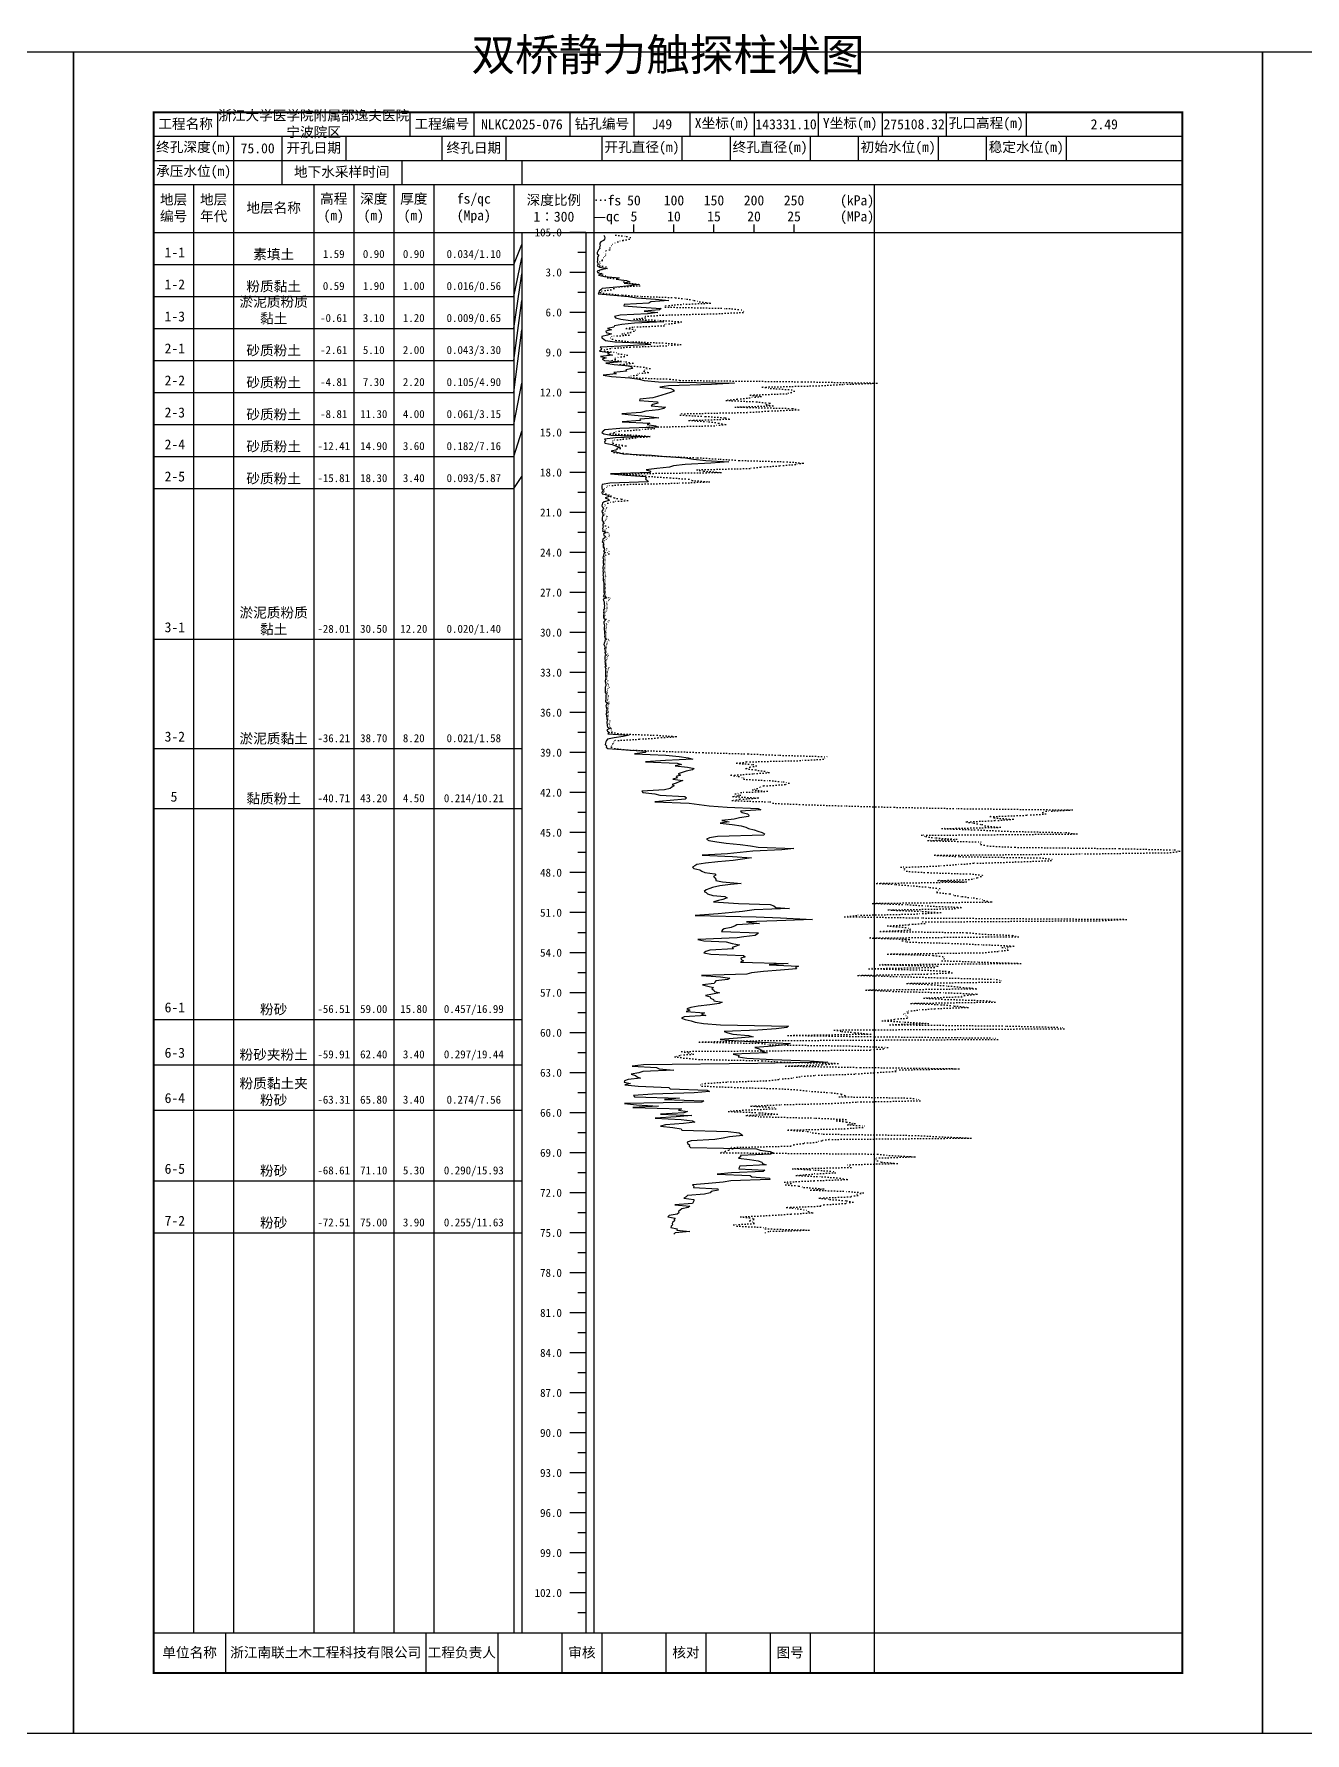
# Model space of a CAD drawing. Extents: x 297 to 65340, y 0 to 425.
# Drawn here: x 14543.1 to 14860.6, y 0 to 424.6 of the extents above; entities that cross this region are included whole.
import ezdxf
from ezdxf.enums import TextEntityAlignment as Align

# ---------------------------------------------------------------- set-up
doc = ezdxf.new("R2010")
doc.units = 0
doc.linetypes.add('DOT', pattern=[6.35, 0, -6.35])
doc.layers.add('FRAME', color=7, linetype='CONTINUOUS')
doc.layers.add('STRATUM', color=7, linetype='CONTINUOUS')
doc.styles.add('ST', font='')
doc.styles.get('ST').set_extended_font_data('SimSun')

msp = doc.modelspace()

# ---------------------------------------------------------------- linework, layer by layer
at = {"layer": 'FRAME', "color": 245, "linetype": 'Continuous'}
for points in [[(14256, 0), (14553, 0), (14553, 420), (14256, 420)], [(14553, 0), (14850, 0), (14850, 420), (14553, 420)], [(14850, 0), (15147, 0), (15147, 420), (14850, 420)]]:
    msp.add_lwpolyline(points, close=True, dxfattribs=at)
at = {"layer": 'FRAME', "linetype": 'Continuous', "const_width": 0.5}
msp.add_lwpolyline([(14573, 15), (14830, 15), (14830, 405), (14573, 405)], close=True, dxfattribs=at)
at = {"layer": 'FRAME', "color": 0, "linetype": 'Continuous'}
for points in [[(14589, 405), (14589, 399)], [(14637, 405), (14637, 399)], [(14653, 405), (14653, 399)], [(14677, 405), (14677, 399)], [(14693, 405), (14693, 399)], [(14707, 405), (14707, 399)], [(14723, 405), (14723, 399)], [(14739, 405), (14739, 399)], [(14755, 405), (14755, 399)], [(14771, 405), (14771, 399)], [(14791, 405), (14791, 399)], [(14830, 405), (14830, 399)], [(14573, 399), (14830, 399)], [(14593, 399), (14593, 393)], [(14605, 399), (14605, 393)], [(14621, 399), (14621, 393)], [(14645, 399), (14645, 393)], [(14661, 399), (14661, 393)], [(14685, 399), (14685, 393)], [(14705, 399), (14705, 393)], [(14717, 399), (14717, 393)], [(14737, 399), (14737, 393)], [(14749, 399), (14749, 393)], [(14769, 399), (14769, 393)], [(14781, 399), (14781, 393)], [(14801, 399), (14801, 393)], [(14830, 399), (14830, 393)], [(14573, 393), (14830, 393)], [(14593, 393), (14593, 387)], [(14605, 393), (14605, 387)], [(14635, 393), (14635, 387)], [(14665, 393), (14665, 387)], [(14573, 387), (14830, 387)], [(14583, 387), (14583, 25)], [(14593, 387), (14593, 25)], [(14613, 387), (14613, 25)], [(14623, 387), (14623, 25)], [(14633, 387), (14633, 25)], [(14643, 387), (14643, 25)], [(14663, 387), (14663, 25)], [(14683, 387), (14683, 25)], [(14753, 387), (14753, 25)], [(14573, 375), (14830, 375)], [(14665, 375), (14665, 25)], [(14681, 375), (14681, 25)], [(14693, 375), (14693, 377)], [(14703, 375), (14703, 377)], [(14713, 375), (14713, 377)], [(14723, 375), (14723, 377)], [(14733, 375), (14733, 377)], [(14573, 25), (14830, 25)], [(14591, 25), (14591, 15)], [(14641, 25), (14641, 15)], [(14659, 25), (14659, 15)], [(14675, 25), (14675, 15)], [(14685, 25), (14685, 15)], [(14701, 25), (14701, 15)], [(14711, 25), (14711, 15)], [(14727, 25), (14727, 15)], [(14737, 25), (14737, 15)], [(14753, 25), (14753, 15)]]:
    msp.add_lwpolyline(points, dxfattribs=at)
at = {"layer": 'STRATUM', "linetype": 'Continuous'}
for points in [[(14681, 375), (14677, 375)], [(14685.5, 374.33), (14685.68, 374), (14685.7, 373.67), (14685.68, 373.33), (14685.42, 373), (14684.72, 372.67), (14684.48, 372.33), (14684.46, 372), (14684.58, 371.67), (14684.38, 371.33), (14684.5, 371), (14684.14, 370.67), (14683.94, 370.33), (14683.78, 370), (14683.84, 369.67), (14684.22, 369.33), (14684, 369), (14683.9, 368.67), (14683.9, 368.33), (14683.9, 368), (14683.78, 367.67), (14684, 367.33), (14683.94, 367), (14683.82, 366.67), (14684.36, 366.33), (14686.4, 366), (14684.76, 365.67), (14683.82, 365.33), (14683.86, 365), (14684.96, 364.67), (14684.16, 364.33), (14685.66, 364), (14689.34, 363.67), (14688.54, 363.33), (14691.14, 363), (14691.98, 362.67), (14690.58, 362.33), (14694.12, 362), (14691.98, 361.67), (14688.76, 361.33), (14685.04, 361), (14684.72, 360.67), (14684.28, 360.33), (14684.24, 360), (14684.1, 359.67), (14687.94, 359.33), (14691.62, 359), (14693.74, 358.67), (14698.42, 358.33), (14701.74, 358), (14697.24, 357.67), (14696.72, 357.33), (14690.56, 357), (14690.46, 356.67), (14694.8, 356.33), (14699.78, 356), (14699.4, 355.67), (14695.54, 355.33), (14699, 355), (14696.4, 354.67), (14689.58, 354.33), (14688.14, 354), (14688.42, 353.67), (14689.7, 353.33), (14692.18, 353), (14700.46, 352.67), (14693.18, 352.33), (14689.96, 352), (14688.16, 351.67), (14688, 351.33), (14686.42, 351), (14687.4, 350.67), (14686, 350.33), (14686.06, 350), (14687.42, 349.67), (14686.38, 349.33), (14684.96, 349), (14684.98, 348.67), (14685.48, 348.33), (14685.88, 348), (14688.2, 347.67), (14695.78, 347.33), (14697.2, 347), (14691.5, 346.67), (14684.54, 346.33), (14684.92, 346), (14684.8, 345.67), (14684.4, 345.33), (14686.96, 345), (14686.36, 344.67), (14687.66, 344.33), (14684.62, 344), (14686.08, 343.67), (14685.1, 343.33), (14685.62, 343), (14689.9, 342.67), (14686, 342.33), (14688.04, 342), (14691.82, 341.67), (14692.44, 341.33), (14692.62, 341), (14690.96, 340.67), (14691.16, 340.33), (14688, 340), (14688.54, 339.67), (14685.34, 339.33), (14687.36, 339), (14691.98, 338.67), (14694.32, 338.33), (14695.58, 338), (14699.16, 337.67), (14718.12, 337.33), (14712.36, 337), (14701.62, 336.67), (14699.44, 336.33), (14702.2, 336), (14702.84, 335.67), (14703.04, 335.33), (14702.12, 335), (14701.08, 334.67), (14699.96, 334.33), (14698.9, 334), (14697.76, 333.67), (14694.48, 333.33), (14694.36, 333), (14698.88, 332.67), (14698.94, 332.33), (14697.74, 332), (14697.34, 331.67), (14700.86, 331.33), (14700.44, 331), (14699.12, 330.67), (14696, 330.33), (14694.7, 330), (14689.96, 329.67), (14693.18, 329.33), (14696.82, 329), (14699.26, 328.67), (14694.44, 328.33), (14694.6, 328), (14690.1, 327.67), (14696.94, 327.33), (14696.3, 327), (14698.42, 326.67), (14699.06, 326.33), (14689.48, 326), (14685.72, 325.67), (14685.34, 325.33), (14684.96, 325), (14685.48, 324.67), (14687.3, 324.33), (14697.02, 324), (14688.38, 323.67), (14685.68, 323.33), (14686, 323), (14685.68, 322.67), (14685.76, 322.33), (14687.56, 322), (14688.36, 321.67), (14689.44, 321.33), (14688.7, 321), (14688.72, 320.67), (14687.34, 320.33), (14689.04, 320), (14690.34, 319.67), (14697.36, 319.33), (14700.98, 319), (14705.92, 318.67), (14707.88, 318.33), (14710.96, 318), (14716.74, 317.67), (14712.18, 317.33), (14705.8, 317), (14702.86, 316.67), (14701.88, 316.33), (14698.76, 316), (14696.04, 315.67), (14697.12, 315.33), (14697.02, 315), (14687.16, 314.67), (14690.94, 314.33), (14695.84, 314), (14696.02, 313.67), (14695.86, 313.33), (14696.4, 313), (14696.56, 312.67), (14686.96, 312.33), (14685.1, 312), (14685.02, 311.67), (14684.96, 311.33), (14685.02, 311), (14685.36, 310.67), (14685.12, 310.33), (14684.94, 310), (14685.1, 309.67), (14686.58, 309.33), (14686.82, 309), (14685.78, 308.67), (14686.54, 308.33), (14686.8, 308), (14685.56, 307.67), (14685.16, 307.33), (14685.1, 307), (14684.94, 306.67), (14685.12, 306.33), (14685.42, 306), (14685.22, 305.67), (14685.02, 305.33), (14685.04, 305), (14685.2, 304.67), (14685.2, 304.33), (14685.16, 304), (14685.1, 303.67), (14685.04, 303.33), (14685.04, 303), (14685.3, 302.67), (14685.3, 302.33), (14685.22, 302), (14685.22, 301.67), (14685.28, 301.33), (14685.12, 301), (14685.24, 300.67), (14685.14, 300.33), (14686.06, 300), (14685.42, 299.67), (14685.5, 299.33), (14685.88, 299), (14685.72, 298.67), (14685.26, 298.33), (14685.22, 298), (14685.1, 297.67), (14685.38, 297.33), (14685.32, 297), (14685.34, 296.67), (14685.3, 296.33), (14685.58, 296), (14685.68, 295.67), (14685.42, 295.33), (14685.86, 295), (14685.44, 294.67), (14685.42, 294.33), (14685.32, 294), (14685.26, 293.67), (14685.4, 293.33), (14685.3, 293), (14685.3, 292.67), (14685.3, 292.33), (14685.4, 292), (14685.3, 291.67), (14685.26, 291.33), (14685.26, 291), (14685.3, 290.67), (14685.26, 290.33), (14685.34, 290), (14685.32, 289.67), (14685.26, 289.33), (14685.4, 289), (14685.32, 288.67), (14685.3, 288.33), (14685.32, 288), (14685.42, 287.67), (14685.44, 287.33), (14685.5, 287), (14685.5, 286.67), (14685.48, 286.33), (14685.5, 286), (14685.5, 285.67), (14685.48, 285.33), (14685.52, 285), (14685.62, 284.67), (14685.52, 284.33), (14685.32, 284), (14686.22, 283.67), (14685.32, 283.33), (14685.38, 283), (14685.6, 282.67), (14685.56, 282.33), (14685.58, 282), (14685.62, 281.67), (14685.58, 281.33), (14685.62, 281), (14685.4, 280.67), (14685.48, 280.33), (14685.36, 280), (14685.44, 279.67), (14685.38, 279.33), (14685.4, 279), (14685.36, 278.67), (14685.62, 278.33), (14685.8, 278), (14685.44, 277.67), (14685.52, 277.33), (14685.56, 277), (14685.66, 276.67), (14685.58, 276.33), (14685.58, 276), (14685.56, 275.67), (14685.64, 275.33), (14685.62, 275), (14685.62, 274.67), (14685.74, 274.33), (14685.68, 274), (14685.74, 273.67), (14686.24, 273.33), (14685.72, 273), (14685.72, 272.67), (14685.6, 272.33), (14685.5, 272), (14685.66, 271.67), (14685.78, 271.33), (14685.68, 271), (14685.76, 270.67), (14685.78, 270.33), (14685.76, 270), (14685.84, 269.67), (14686.18, 269.33), (14685.7, 269), (14685.76, 268.67), (14685.76, 268.33), (14685.78, 268), (14685.72, 267.67), (14685.84, 267.33), (14685.78, 267), (14685.88, 266.67), (14685.76, 266.33), (14686, 266), (14685.88, 265.67), (14685.88, 265.33), (14685.92, 265), (14685.88, 264.67), (14685.86, 264.33), (14685.86, 264), (14686, 263.67), (14685.88, 263.33), (14685.8, 263), (14685.8, 262.67), (14685.9, 262.33), (14686.02, 262), (14685.96, 261.67), (14685.8, 261.33), (14685.78, 261), (14685.78, 260.67), (14685.8, 260.33), (14685.8, 260), (14686.06, 259.67), (14686.02, 259.33), (14685.96, 259), (14686, 258.67), (14685.96, 258.33), (14685.9, 258), (14685.88, 257.67), (14686.54, 257.33), (14686.12, 257), (14685.96, 256.67), (14686.08, 256.33), (14686.12, 256), (14686.3, 255.67), (14686.1, 255.33), (14686.26, 255), (14686.02, 254.67), (14686.14, 254.33), (14686.16, 254), (14686.22, 253.67), (14686.22, 253.33), (14686.4, 253), (14686.22, 252.67), (14686.22, 252.33), (14686.34, 252), (14686.3, 251.67), (14686.36, 251.33), (14687.06, 251), (14686.26, 250.67), (14686.4, 250.33), (14686.88, 250), (14686.52, 249.67), (14691.84, 249.33), (14690.28, 249), (14688.06, 248.67), (14686.4, 248.33), (14686.16, 248), (14686, 247.67), (14685.9, 247.33), (14685.8, 247), (14686.18, 246.67), (14686.06, 246.33), (14686.44, 246), (14690.98, 245.67), (14696.14, 245.33), (14695.84, 245), (14693.14, 244.67), (14700.96, 244.33), (14704.26, 244), (14706.52, 243.67), (14707.74, 243.33), (14700.86, 243), (14695.86, 242.67), (14703.82, 242.33), (14704.84, 242), (14703.28, 241.67), (14706.4, 241.33), (14708.02, 241), (14707.62, 240.67), (14706.08, 240.33), (14705.08, 240), (14704.02, 239.67), (14704.6, 239.33), (14703.58, 239), (14703.8, 238.67), (14702.7, 238.33), (14705.24, 238), (14704.34, 237.67), (14703.56, 237.33), (14702.56, 237), (14703.04, 236.67), (14702.5, 236.33), (14702.08, 236), (14700.62, 235.67), (14695, 235.33), (14695.26, 235), (14698.26, 234.67), (14699.44, 234.33), (14705.68, 234), (14706.1, 233.67), (14705.78, 233.33), (14702.04, 233), (14698.22, 232.67), (14706.76, 232.33), (14709.3, 232), (14711.8, 231.67), (14716.28, 231.33), (14724.06, 231), (14724.68, 230.67), (14719.64, 230.33), (14720.04, 230), (14721.4, 229.67), (14721.68, 229.33), (14721.66, 229), (14719.34, 228.67), (14718.04, 228.33), (14714.92, 228), (14716.76, 227.67), (14714.54, 227.33), (14717.52, 227), (14719.8, 226.67), (14720.94, 226.33), (14721.6, 226), (14723.02, 225.67), (14723.94, 225.33), (14725.06, 225), (14725.64, 224.67), (14725.46, 224.33), (14713.88, 224), (14711.86, 223.67), (14711.1, 223.33), (14711.72, 223), (14713.72, 222.67), (14716, 222.33), (14719.54, 222), (14722.1, 221.67), (14724.04, 221.33), (14732.98, 221), (14729.96, 220.67), (14722.68, 220.33), (14719.54, 220), (14716.34, 219.67), (14710.04, 219.33), (14717.62, 219), (14722.4, 218.67), (14720.16, 218.33), (14717.76, 218), (14713.92, 217.67), (14710.84, 217.33), (14708.68, 217), (14708.18, 216.67), (14707.64, 216.33), (14708, 216), (14709.5, 215.67), (14709.96, 215.33), (14710.7, 215), (14713.18, 214.67), (14713.44, 214.33), (14712.9, 214), (14713.24, 213.67), (14713.42, 213.33), (14713.48, 213), (14715.12, 212.67), (14719.78, 212.33), (14717.1, 212), (14714.48, 211.67), (14712.6, 211.33), (14712, 211), (14711.08, 210.67), (14710.52, 210.33), (14711.04, 210), (14711.34, 209.67), (14712.7, 209.33), (14715.72, 209), (14716.28, 208.67), (14715.2, 208.33), (14714.1, 208), (14712.9, 207.67), (14719.12, 207.33), (14727.04, 207), (14727.96, 206.67), (14728.48, 206.33), (14731.82, 206), (14723.02, 205.67), (14720.1, 205.33), (14717.54, 205), (14714.08, 204.67), (14708.3, 204.33), (14723.52, 204), (14729.58, 203.67), (14737.62, 203.33), (14728.66, 203), (14721.1, 202.67), (14724.34, 202.33), (14718.7, 202), (14718.28, 201.67), (14717.32, 201.33), (14715.56, 201), (14715.14, 200.67), (14714.9, 200.33), (14724.12, 200), (14723.9, 199.67), (14723.26, 199.33), (14720.48, 199), (14718.8, 198.67), (14708.94, 198.33), (14710.48, 198), (14716, 197.67), (14717.52, 197.33), (14719.38, 197), (14718.54, 196.67), (14717.5, 196.33), (14717.9, 196), (14711.94, 195.67), (14710.96, 195.33), (14710.5, 195), (14712.18, 194.67), (14720.36, 194.33), (14720.76, 194), (14719.72, 193.67), (14719.78, 193.33), (14720.36, 193), (14719.62, 192.67), (14731.54, 192.33), (14726.8, 192), (14734.08, 191.67), (14733.34, 191.33), (14733.58, 191), (14729.58, 190.67), (14725.34, 190.33), (14722.4, 190), (14721.22, 189.67), (14709.86, 189.33), (14714.64, 189), (14716.94, 188.67), (14716.48, 188.33), (14713.42, 188), (14713.2, 187.67), (14713.04, 187.33), (14710.14, 187), (14711.5, 186.67), (14712.84, 186.33), (14712.5, 186), (14712.92, 185.67), (14713.14, 185.33), (14714.36, 185), (14712.6, 184.67), (14710.88, 184.33), (14712.08, 184), (14712.16, 183.67), (14712.9, 183.33), (14712.92, 183), (14715.06, 182.67), (14714.28, 182.33), (14712, 182), (14709.02, 181.67), (14707.18, 181.33), (14706.18, 181), (14707, 180.67), (14706.06, 180.33), (14710.6, 180), (14709.84, 179.67), (14710.92, 179.33), (14705.56, 179), (14704.9, 178.67), (14705.76, 178.33), (14707.3, 178), (14708.28, 177.67), (14710.4, 177.33), (14714.64, 177), (14731.64, 176.67), (14731.18, 176.33), (14728.52, 176), (14723.98, 175.67), (14715.54, 175.33), (14716.48, 175), (14717.72, 174.67), (14721.6, 174.33), (14722.8, 174), (14718.88, 173.67), (14714.54, 173.33), (14719, 173), (14724.9, 172.67), (14732, 172.33), (14730.9, 172), (14727.7, 171.67), (14723.16, 171.33), (14724.32, 171), (14724.84, 170.67), (14725.1, 170.33), (14726.3, 170), (14717.8, 169.67), (14719.26, 169.33), (14719.02, 169), (14721.18, 168.67), (14727.58, 168.33), (14736.82, 168), (14741.46, 167.67), (14723.96, 167.33), (14695.4, 167), (14692.58, 166.67), (14698.66, 166.33), (14699.32, 166), (14702.96, 165.67), (14695.22, 165.33), (14694.2, 165), (14692.3, 164.67), (14693.4, 164.33), (14693.78, 164), (14694.68, 163.67), (14691.54, 163.33), (14690.68, 163), (14690.54, 162.67), (14692.14, 162.33), (14690.76, 162), (14694.02, 161.67), (14701.72, 161.33), (14702.04, 161), (14711.32, 160.67), (14711.9, 160.33), (14708.06, 160), (14697.6, 159.67), (14692.86, 159.33), (14693.1, 159), (14704.42, 158.67), (14700.6, 158.33), (14710.44, 158), (14710, 157.67), (14690.64, 157.33), (14693.68, 157), (14699.12, 156.67), (14692.7, 156.33), (14704.84, 156), (14704.14, 155.67), (14706.4, 155.33), (14705.46, 155), (14699.62, 154.67), (14707.44, 154.33), (14703.58, 154), (14698.32, 153.67), (14704.8, 153.33), (14707.64, 153), (14708.2, 152.67), (14705.42, 152.33), (14700.92, 152), (14699.64, 151.67), (14702.74, 151.33), (14704.8, 151), (14704.96, 150.67), (14716.56, 150.33), (14719.32, 150), (14719.82, 149.67), (14720.2, 149.33), (14716.84, 149), (14715.3, 148.67), (14713.18, 148.33), (14707.26, 148), (14706.32, 147.67), (14706.36, 147.33), (14706.88, 147), (14706.78, 146.67), (14707.12, 146.33), (14723.6, 146), (14724.52, 145.67), (14727, 145.33), (14727.78, 145), (14727.1, 144.67), (14719.64, 144.33), (14719.58, 144), (14719.1, 143.67), (14721.88, 143.33), (14724.02, 143), (14724.92, 142.67), (14725.08, 142.33), (14726.06, 142), (14719.44, 141.67), (14719.26, 141.33), (14719.24, 141), (14725.66, 140.67), (14725.26, 140.33), (14717.38, 140), (14713.78, 139.67), (14722.02, 139.33), (14722.42, 139), (14726.86, 138.67), (14726.92, 138.33), (14717.2, 138), (14715.32, 137.67), (14711.66, 137.33), (14707.64, 137), (14707.98, 136.67), (14707.86, 136.33), (14713.98, 136), (14714.04, 135.67), (14712.26, 135.33), (14712.06, 135), (14710.64, 134.67), (14706.36, 134.33), (14706.06, 134), (14705.44, 133.67), (14707.98, 133.33), (14708, 133), (14707.82, 132.67), (14707.66, 132.33), (14703.22, 132), (14706.98, 131.67), (14706.56, 131.33), (14704.94, 131), (14704.54, 130.67), (14704.12, 130.33), (14704.18, 130), (14703.8, 129.67), (14701.82, 129.33), (14701.5, 129), (14703.34, 128.67), (14703.08, 128.33), (14703.16, 128), (14702.74, 127.67), (14702.52, 127.33), (14702.6, 127), (14702.26, 126.67), (14702.18, 126.33), (14703.8, 126), (14703.74, 125.67), (14706.98, 125.33), (14703.3, 125), (14703, 124.67)], [(14663, 367), (14665, 372)], [(14681, 370), (14679, 370)], [(14573, 367), (14583, 367)], [(14583, 367), (14593, 367)], [(14593, 367), (14613, 367)], [(14613, 367), (14623, 367)], [(14623, 367), (14633, 367)], [(14633, 367), (14643, 367)], [(14643, 367), (14663, 367)], [(14663, 359), (14665, 368.67)], [(14663, 351), (14665, 364.67)], [(14681, 365), (14677, 365)], [(14573, 359), (14583, 359)], [(14583, 359), (14593, 359)], [(14593, 359), (14613, 359)], [(14613, 359), (14623, 359)], [(14623, 359), (14633, 359)], [(14633, 359), (14643, 359)], [(14643, 359), (14663, 359)], [(14663, 343), (14665, 358)], [(14681, 360), (14679, 360)], [(14681, 355), (14677, 355)], [(14573, 351), (14583, 351)], [(14583, 351), (14593, 351)], [(14593, 351), (14613, 351)], [(14613, 351), (14623, 351)], [(14623, 351), (14633, 351)], [(14633, 351), (14643, 351)], [(14643, 351), (14663, 351)], [(14663, 335), (14665, 350.67)], [(14681, 350), (14679, 350)], [(14681, 345), (14677, 345)], [(14573, 343), (14583, 343)], [(14583, 343), (14593, 343)], [(14593, 343), (14613, 343)], [(14613, 343), (14623, 343)], [(14623, 343), (14633, 343)], [(14633, 343), (14643, 343)], [(14643, 343), (14663, 343)], [(14681, 340), (14679, 340)], [(14663, 327), (14665, 337.33)], [(14573, 335), (14583, 335)], [(14583, 335), (14593, 335)], [(14593, 335), (14613, 335)], [(14613, 335), (14623, 335)], [(14623, 335), (14633, 335)], [(14633, 335), (14643, 335)], [(14643, 335), (14663, 335)], [(14681, 335), (14677, 335)], [(14573, 327), (14583, 327)], [(14583, 327), (14593, 327)], [(14593, 327), (14613, 327)], [(14613, 327), (14623, 327)], [(14623, 327), (14633, 327)], [(14633, 327), (14643, 327)], [(14643, 327), (14663, 327)], [(14681, 330), (14679, 330)], [(14663, 319), (14665, 325.33)], [(14681, 325), (14677, 325)], [(14573, 319), (14583, 319)], [(14583, 319), (14593, 319)], [(14593, 319), (14613, 319)], [(14613, 319), (14623, 319)], [(14623, 319), (14633, 319)], [(14633, 319), (14643, 319)], [(14643, 319), (14663, 319)], [(14681, 320), (14679, 320)], [(14681, 315), (14677, 315)], [(14573, 311), (14583, 311)], [(14583, 311), (14593, 311)], [(14593, 311), (14613, 311)], [(14613, 311), (14623, 311)], [(14623, 311), (14633, 311)], [(14633, 311), (14643, 311)], [(14643, 311), (14663, 311)], [(14663, 311), (14665, 314)], [(14681, 310), (14679, 310)], [(14681, 305), (14677, 305)], [(14681, 300), (14679, 300)], [(14681, 295), (14677, 295)], [(14681, 290), (14679, 290)], [(14681, 285), (14677, 285)], [(14681, 280), (14679, 280)], [(14573, 273.33), (14583, 273.33)], [(14583, 273.33), (14593, 273.33)], [(14593, 273.33), (14613, 273.33)], [(14613, 273.33), (14623, 273.33)], [(14623, 273.33), (14633, 273.33)], [(14633, 273.33), (14643, 273.33)], [(14643, 273.33), (14663, 273.33)], [(14663, 273.33), (14665, 273.33)], [(14681, 275), (14677, 275)], [(14681, 270), (14679, 270)], [(14681, 265), (14677, 265)], [(14681, 260), (14679, 260)], [(14681, 255), (14677, 255)], [(14681, 250), (14679, 250)], [(14573, 246), (14583, 246)], [(14583, 246), (14593, 246)], [(14593, 246), (14613, 246)], [(14613, 246), (14623, 246)], [(14623, 246), (14633, 246)], [(14633, 246), (14643, 246)], [(14643, 246), (14663, 246)], [(14663, 246), (14665, 246)], [(14681, 245), (14677, 245)], [(14681, 240), (14679, 240)], [(14681, 235), (14677, 235)], [(14573, 231), (14583, 231)], [(14583, 231), (14593, 231)], [(14593, 231), (14613, 231)], [(14613, 231), (14623, 231)], [(14623, 231), (14633, 231)], [(14633, 231), (14643, 231)], [(14643, 231), (14663, 231)], [(14663, 231), (14665, 231)], [(14681, 230), (14679, 230)], [(14681, 225), (14677, 225)], [(14681, 220), (14679, 220)], [(14681, 215), (14677, 215)], [(14681, 210), (14679, 210)], [(14681, 205), (14677, 205)], [(14681, 200), (14679, 200)], [(14681, 195), (14677, 195)], [(14681, 190), (14679, 190)], [(14681, 185), (14677, 185)], [(14573, 178.33), (14583, 178.33)], [(14583, 178.33), (14593, 178.33)], [(14593, 178.33), (14613, 178.33)], [(14613, 178.33), (14623, 178.33)], [(14623, 178.33), (14633, 178.33)], [(14633, 178.33), (14643, 178.33)], [(14643, 178.33), (14663, 178.33)], [(14663, 178.33), (14665, 178.33)], [(14681, 180), (14679, 180)], [(14681, 175), (14677, 175)], [(14681, 170), (14679, 170)], [(14573, 167), (14583, 167)], [(14583, 167), (14593, 167)], [(14593, 167), (14613, 167)], [(14613, 167), (14623, 167)], [(14623, 167), (14633, 167)], [(14633, 167), (14643, 167)], [(14643, 167), (14663, 167)], [(14663, 167), (14665, 167)], [(14681, 165), (14677, 165)], [(14681, 160), (14679, 160)], [(14573, 155.67), (14583, 155.67)], [(14583, 155.67), (14593, 155.67)], [(14593, 155.67), (14613, 155.67)], [(14613, 155.67), (14623, 155.67)], [(14623, 155.67), (14633, 155.67)], [(14633, 155.67), (14643, 155.67)], [(14643, 155.67), (14663, 155.67)], [(14663, 155.67), (14665, 155.67)], [(14681, 155), (14677, 155)], [(14681, 150), (14679, 150)], [(14681, 145), (14677, 145)], [(14573, 138), (14583, 138)], [(14583, 138), (14593, 138)], [(14593, 138), (14613, 138)], [(14613, 138), (14623, 138)], [(14623, 138), (14633, 138)], [(14633, 138), (14643, 138)], [(14643, 138), (14663, 138)], [(14663, 138), (14665, 138)], [(14681, 140), (14679, 140)], [(14681, 135), (14677, 135)], [(14681, 130), (14679, 130)], [(14573, 125), (14583, 125)], [(14583, 125), (14593, 125)], [(14593, 125), (14613, 125)], [(14613, 125), (14623, 125)], [(14623, 125), (14633, 125)], [(14633, 125), (14643, 125)], [(14643, 125), (14663, 125)], [(14663, 125), (14665, 125)], [(14681, 125), (14677, 125)], [(14681, 120), (14679, 120)], [(14681, 115), (14677, 115)], [(14681, 110), (14679, 110)], [(14681, 105), (14677, 105)], [(14681, 100), (14679, 100)], [(14681, 95), (14677, 95)], [(14681, 90), (14679, 90)], [(14681, 85), (14677, 85)], [(14681, 80), (14679, 80)], [(14681, 75), (14677, 75)], [(14681, 70), (14679, 70)], [(14681, 65), (14677, 65)], [(14681, 60), (14679, 60)], [(14681, 55), (14677, 55)], [(14681, 50), (14679, 50)], [(14681, 45), (14677, 45)], [(14681, 40), (14679, 40)], [(14681, 35), (14677, 35)], [(14681, 30), (14679, 30)]]:
    msp.add_lwpolyline(points, dxfattribs=at)
at = {"layer": 'STRATUM', "linetype": 'DOT', "ltscale": 0.1}
msp.add_lwpolyline([(14688.5, 374.33), (14691.26, 374), (14692.2, 373.67), (14691.8, 373.33), (14690.26, 373), (14688.94, 372.67), (14688.28, 372.33), (14687.7, 372), (14687.38, 371.67), (14686.98, 371.33), (14687.04, 371), (14686.9, 370.67), (14686, 370.33), (14685.44, 370), (14685.86, 369.67), (14685.98, 369.33), (14685.66, 369), (14685.46, 368.67), (14685.04, 368.33), (14685.06, 368), (14684.36, 367.67), (14684.56, 367.33), (14684.28, 367), (14684.44, 366.67), (14686.12, 366.33), (14685.66, 366), (14685.04, 365.67), (14684.48, 365.33), (14684.1, 365), (14685.14, 364.67), (14685.14, 364.33), (14686.3, 364), (14686.44, 363.67), (14688.84, 363.33), (14689.98, 363), (14690.5, 362.67), (14691.94, 362.33), (14694.28, 362), (14694.42, 361.67), (14688.1, 361.33), (14687.98, 361), (14687.24, 360.67), (14684.96, 360.33), (14684.64, 360), (14686.16, 359.67), (14690.26, 359.33), (14695.02, 359), (14703.5, 358.67), (14706.28, 358.33), (14708.16, 358), (14709.5, 357.67), (14712.04, 357.33), (14704.72, 357), (14700.82, 356.67), (14700.86, 356.33), (14716.1, 356), (14719.86, 355.67), (14720.44, 355.33), (14720.22, 355), (14713.6, 354.67), (14700.26, 354.33), (14695.84, 354), (14695.82, 353.67), (14693.06, 353.33), (14699.62, 353), (14704.82, 352.67), (14703.22, 352.33), (14700.7, 352), (14700.5, 351.67), (14692.66, 351.33), (14691.16, 351), (14693.38, 350.67), (14693, 350.33), (14692.16, 350), (14690.16, 349.67), (14691.74, 349.33), (14687.42, 349), (14687.18, 348.67), (14687.64, 348.33), (14688.58, 348), (14692.8, 347.67), (14701.02, 347.33), (14704.66, 347), (14701.06, 346.67), (14691.98, 346.33), (14687.04, 346), (14685.54, 345.67), (14685.74, 345.33), (14688.54, 345), (14689.14, 344.67), (14691.3, 344.33), (14690.52, 344), (14688.34, 343.67), (14688.32, 343.33), (14687.56, 343), (14691.1, 342.67), (14692.72, 342.33), (14689.6, 342), (14691.7, 341.67), (14695.46, 341.33), (14697, 341), (14695.68, 340.67), (14695.58, 340.33), (14696.56, 340), (14694.06, 339.67), (14693.74, 339.33), (14691.74, 339), (14692.28, 338.67), (14702.06, 338.33), (14704.56, 338), (14735.06, 337.67), (14753.68, 337.33), (14745.14, 337), (14739.26, 336.67), (14725.1, 336.33), (14727.18, 336), (14732.46, 335.67), (14733.06, 335.33), (14732.28, 335), (14731.1, 334.67), (14722.08, 334.33), (14724.74, 334), (14721.9, 333.67), (14718.7, 333.33), (14716.1, 333), (14723.66, 332.67), (14726.92, 332.33), (14726.08, 332), (14727.7, 331.67), (14718.36, 331.33), (14732.66, 331), (14734.12, 330.67), (14726.52, 330.33), (14721.18, 330), (14704.8, 329.67), (14704.66, 329.33), (14711, 329), (14715.88, 328.67), (14716.78, 328.33), (14706.8, 328), (14711.8, 327.67), (14714.22, 327.33), (14715.84, 327), (14713.02, 326.67), (14696.18, 326.33), (14698.06, 326), (14694.4, 325.67), (14689.3, 325.33), (14688.04, 325), (14687.04, 324.67), (14693.54, 324.33), (14696.92, 324), (14693.36, 323.67), (14690.34, 323.33), (14687.78, 323), (14687.56, 322.67), (14687.82, 322.33), (14688.58, 322), (14690.98, 321.67), (14689.56, 321.33), (14689.6, 321), (14688.6, 320.67), (14688.54, 320.33), (14688.08, 320), (14691.5, 319.67), (14694.66, 319.33), (14701.16, 319), (14708.94, 318.67), (14714.62, 318.33), (14719.36, 318), (14731.28, 317.67), (14735.26, 317.33), (14733.3, 317), (14729.28, 316.67), (14724.5, 316.33), (14721.84, 316), (14708.78, 315.67), (14710.58, 315.33), (14714.72, 315), (14689.14, 314.67), (14694.42, 314.33), (14696.78, 314), (14702.14, 313.67), (14706.68, 313.33), (14707.6, 313), (14711.82, 312.67), (14703.88, 312.33), (14690.54, 312), (14686.38, 311.67), (14686.26, 311.33), (14685.64, 311), (14685.44, 310.67), (14685.52, 310.33), (14685.42, 310), (14685.98, 309.67), (14687.24, 309.33), (14687.2, 309), (14688.12, 308.67), (14689.98, 308.33), (14691.36, 308), (14687.86, 307.67), (14686.48, 307.33), (14685.78, 307), (14685.72, 306.67), (14686.16, 306.33), (14686.14, 306), (14685.86, 305.67), (14685.78, 305.33), (14685.28, 305), (14685.68, 304.67), (14685.42, 304.33), (14686.34, 304), (14686.14, 303.67), (14686.06, 303.33), (14685.86, 303), (14685.58, 302.67), (14685.58, 302.33), (14685.34, 302), (14685.86, 301.67), (14686.72, 301.33), (14686.14, 301), (14685.72, 300.67), (14685.7, 300.33), (14686.52, 300), (14686.72, 299.67), (14686.88, 299.33), (14686.78, 299), (14686.32, 298.67), (14686.1, 298.33), (14685.7, 298), (14685.42, 297.67), (14685.4, 297.33), (14685.46, 297), (14685.46, 296.67), (14685.58, 296.33), (14686.14, 296), (14686.16, 295.67), (14686.78, 295.33), (14686.3, 295), (14686.72, 294.67), (14685.9, 294.33), (14685.66, 294), (14685.76, 293.67), (14685.78, 293.33), (14685.72, 293), (14685.7, 292.67), (14685.68, 292.33), (14685.68, 292), (14685.7, 291.67), (14685.66, 291.33), (14685.66, 291), (14685.62, 290.67), (14685.66, 290.33), (14685.7, 290), (14685.82, 289.67), (14685.84, 289.33), (14685.9, 289), (14685.82, 288.67), (14685.64, 288.33), (14685.78, 288), (14685.74, 287.67), (14685.74, 287.33), (14685.78, 287), (14685.76, 286.67), (14685.86, 286.33), (14685.82, 286), (14685.82, 285.67), (14685.78, 285.33), (14685.78, 285), (14685.96, 284.67), (14685.82, 284.33), (14685.9, 284), (14687.06, 283.67), (14686.84, 283.33), (14686.7, 283), (14686.12, 282.67), (14686.16, 282.33), (14686.22, 282), (14686.2, 281.67), (14686.24, 281.33), (14686.22, 281), (14686.14, 280.67), (14686.04, 280.33), (14685.76, 280), (14685.64, 279.67), (14685.76, 279.33), (14685.54, 279), (14685.54, 278.67), (14686.02, 278.33), (14686.78, 278), (14686.58, 277.67), (14686.08, 277.33), (14686.12, 277), (14686.1, 276.67), (14686.12, 276.33), (14686.02, 276), (14685.98, 275.67), (14685.92, 275.33), (14685.98, 275), (14685.96, 274.67), (14685.9, 274.33), (14685.9, 274), (14685.9, 273.67), (14686.6, 273.33), (14686.78, 273), (14686.34, 272.67), (14686.26, 272.33), (14686.16, 272), (14686.12, 271.67), (14686.04, 271.33), (14686.02, 271), (14685.94, 270.67), (14686, 270.33), (14685.98, 270), (14686.38, 269.67), (14686.54, 269.33), (14686.48, 269), (14686.28, 268.67), (14686.18, 268.33), (14685.94, 268), (14685.98, 267.67), (14685.94, 267.33), (14685.94, 267), (14686.06, 266.67), (14686.72, 266.33), (14686.64, 266), (14686.5, 265.67), (14686.3, 265.33), (14686.32, 265), (14686.3, 264.67), (14686.26, 264.33), (14686.26, 264), (14686.18, 263.67), (14686.18, 263.33), (14686.54, 263), (14686.26, 262.67), (14686.36, 262.33), (14686.54, 262), (14686.6, 261.67), (14686.88, 261.33), (14686.52, 261), (14686.38, 260.67), (14686.26, 260.33), (14686.3, 260), (14686.34, 259.67), (14686.6, 259.33), (14686.56, 259), (14686.48, 258.67), (14686.4, 258.33), (14686.32, 258), (14686.7, 257.67), (14686.78, 257.33), (14686.72, 257), (14686.54, 256.67), (14686.36, 256.33), (14686.52, 256), (14686.48, 255.67), (14686.56, 255.33), (14686.6, 255), (14686.54, 254.67), (14686.44, 254.33), (14686.52, 254), (14686.38, 253.67), (14686.46, 253.33), (14687.04, 253), (14686.9, 252.67), (14686.76, 252.33), (14686.78, 252), (14686.88, 251.67), (14687.18, 251.33), (14687.28, 251), (14687.34, 250.67), (14687.46, 250.33), (14687.5, 250), (14689.84, 249.67), (14698.82, 249.33), (14703.56, 249), (14698.94, 248.67), (14694.24, 248.33), (14688.2, 248), (14687.9, 247.67), (14687.76, 247.33), (14687.74, 247), (14687.34, 246.67), (14687.4, 246.33), (14688.22, 246), (14691.4, 245.67), (14700.46, 245.33), (14710.28, 245), (14721.64, 244.67), (14729.56, 244.33), (14741.3, 244), (14740.68, 243.67), (14740.28, 243.33), (14734.52, 243), (14721.02, 242.67), (14718.7, 242.33), (14722.78, 242), (14723.56, 241.67), (14721.98, 241.33), (14721.04, 241), (14723.42, 240.67), (14725.6, 240.33), (14726.74, 240), (14722.6, 239.67), (14717.28, 239.33), (14719.22, 239), (14720.4, 238.67), (14720.5, 238.33), (14726.94, 238), (14730.34, 237.67), (14731.7, 237.33), (14730.72, 237), (14725.38, 236.67), (14724.42, 236.33), (14723.8, 236), (14722.68, 235.67), (14726.3, 235.33), (14719.76, 235), (14718.4, 234.67), (14719.56, 234.33), (14717.8, 234), (14724.02, 233.67), (14719.34, 233.33), (14717.66, 233), (14727.06, 232.67), (14727.74, 232.33), (14735.28, 232), (14746.08, 231.67), (14758.06, 231.33), (14774.1, 231), (14802.5, 230.67), (14795.98, 230.33), (14795.12, 230), (14795.84, 229.67), (14790.96, 229.33), (14782.1, 229), (14783.06, 228.67), (14787.72, 228.33), (14783.04, 228), (14776.04, 227.67), (14778, 227.33), (14779.98, 227), (14780.76, 226.67), (14784.52, 226.33), (14769.98, 226), (14779.02, 225.67), (14786.44, 225.33), (14800.94, 225), (14803.64, 224.67), (14764.9, 224.33), (14766, 224), (14768.6, 223.67), (14773.62, 223.33), (14766.54, 223), (14779.62, 222.67), (14779.52, 222.33), (14779.74, 222), (14781.36, 221.67), (14788.26, 221.33), (14814.38, 221), (14828.14, 220.67), (14829.26, 220.33), (14827, 220), (14804.32, 219.67), (14768.14, 219.33), (14774.5, 219), (14794.46, 218.67), (14797.46, 218.33), (14797.18, 218), (14788.36, 217.67), (14777.74, 217.33), (14773.44, 217), (14769.2, 216.67), (14759.72, 216.33), (14760.58, 216), (14760.54, 215.67), (14761.14, 215.33), (14766.52, 215), (14776.98, 214.67), (14780.18, 214.33), (14779.66, 214), (14778.7, 213.67), (14777.38, 213.33), (14768.96, 213), (14775.98, 212.67), (14753.68, 212.33), (14758.54, 212), (14762.9, 211.67), (14767.04, 211.33), (14769.46, 211), (14769.06, 210.67), (14768.68, 210.33), (14768.76, 210), (14772, 209.67), (14773.22, 209.33), (14775.06, 209), (14777.92, 208.67), (14779.96, 208.33), (14780.52, 208), (14782.32, 207.67), (14752.64, 207.33), (14761.34, 207), (14766.42, 206.67), (14774.7, 206.33), (14773.2, 206), (14756.58, 205.67), (14765.16, 205.33), (14769.56, 205), (14763.72, 204.67), (14748.54, 204.33), (14745.66, 204), (14765.24, 203.67), (14816, 203.33), (14809.32, 203), (14764.98, 202.67), (14765.56, 202.33), (14761.6, 202), (14756.4, 201.67), (14760.82, 201.33), (14761.96, 201), (14762.04, 200.67), (14754.62, 200.33), (14776.26, 200), (14779.34, 199.67), (14787.64, 199.33), (14788.96, 199), (14751.98, 198.67), (14761.72, 198.33), (14760.1, 198), (14761.28, 197.67), (14772.48, 197.33), (14780.32, 197), (14787.84, 196.67), (14785.04, 196.33), (14786.26, 196), (14786.42, 195.67), (14783.86, 195.33), (14780.14, 195), (14756.46, 194.67), (14767.84, 194.33), (14770.32, 194), (14770.54, 193.67), (14770.5, 193.33), (14769.98, 193), (14779.22, 192.67), (14789.6, 192.33), (14754.42, 192), (14768.82, 191.67), (14767.96, 191.33), (14751.8, 191), (14765, 190.67), (14771.74, 190.33), (14772.4, 190), (14766.26, 189.67), (14749.02, 189.33), (14760.02, 189), (14771.88, 188.67), (14783.62, 188.33), (14784.76, 188), (14784.38, 187.67), (14761.28, 187.33), (14767.42, 187), (14771.6, 186.67), (14775.34, 186.33), (14778.48, 186), (14750.98, 185.67), (14757.74, 185.33), (14770.9, 185), (14778.62, 184.67), (14775.6, 184.33), (14774.8, 184), (14765.48, 183.67), (14770.76, 183.33), (14781.18, 183), (14783.18, 182.67), (14762.26, 182.33), (14769.8, 182), (14773.14, 181.67), (14776.4, 181.33), (14768.08, 181), (14763.78, 180.67), (14761.2, 180.33), (14761.44, 180), (14760.34, 179.67), (14760.94, 179.33), (14761.44, 179), (14761.18, 178.67), (14757.98, 178.33), (14755.06, 178), (14760.74, 177.67), (14766.5, 177.33), (14757.04, 177), (14786.26, 176.67), (14799.96, 176.33), (14800.42, 176), (14743.1, 175.67), (14745.02, 175.33), (14748.26, 175), (14752.1, 174.67), (14731.5, 174.33), (14753.28, 174), (14783.28, 173.67), (14783.82, 173.33), (14721.22, 173), (14709.4, 172.67), (14725, 172.33), (14727, 172), (14747.6, 171.67), (14756.32, 171.33), (14755.22, 171), (14751.92, 170.67), (14705, 170.33), (14706.6, 170), (14707.76, 169.67), (14704.4, 169.33), (14703.28, 169), (14705.5, 168.67), (14709.34, 168.33), (14725.14, 168), (14729.86, 167.67), (14743.96, 167.33), (14739.96, 167), (14730.96, 166.67), (14749.66, 166.33), (14774.14, 166), (14758.22, 165.67), (14758.32, 165.33), (14752.88, 165), (14748, 164.67), (14737.92, 164.33), (14734.38, 164), (14732.36, 163.67), (14729.06, 163.33), (14726.06, 163), (14716.04, 162.67), (14710.8, 162.33), (14709.6, 162), (14710.02, 161.67), (14718.24, 161.33), (14729.34, 161), (14734.64, 160.67), (14737.56, 160.33), (14742.42, 160), (14744.88, 159.67), (14745.66, 159.33), (14744.38, 159), (14762.12, 158.67), (14764.1, 158.33), (14764.42, 158), (14748.4, 157.67), (14742.42, 157.33), (14729.34, 157), (14722.28, 156.67), (14728.06, 156.33), (14728.36, 156), (14720.18, 155.67), (14716.7, 155.33), (14724.42, 155), (14728.76, 154.67), (14721.14, 154.33), (14724.74, 154), (14738.56, 153.67), (14745.92, 153.33), (14743.7, 153), (14746.22, 152.67), (14748.22, 152.33), (14746.4, 152), (14750.66, 151.67), (14750.08, 151.33), (14745.62, 151), (14731.54, 150.67), (14736.4, 150.33), (14737.7, 150), (14740.46, 149.67), (14763.36, 149.33), (14769.32, 149), (14777.12, 148.67), (14741.68, 148.33), (14739.88, 148), (14738.58, 147.67), (14735.26, 147.33), (14732.98, 147), (14732.08, 146.67), (14717.24, 146.33), (14717.6, 146), (14716.64, 145.67), (14715.76, 145.33), (14714.74, 145), (14753.94, 144.67), (14756.86, 144.33), (14763.16, 144), (14753.44, 143.67), (14753.42, 143.33), (14753.88, 143), (14754.9, 142.67), (14758.78, 142.33), (14746.24, 142), (14746.76, 141.67), (14747.16, 141.33), (14732.66, 141), (14738.36, 140.67), (14742.82, 140.33), (14743.3, 140), (14737.52, 139.67), (14733.58, 139.33), (14740.02, 139), (14744.56, 138.67), (14746.26, 138.33), (14737.96, 138), (14730.68, 137.67), (14732.22, 137.33), (14730.98, 137), (14734.3, 136.67), (14735.5, 136.33), (14740.32, 136), (14737.22, 135.67), (14746.76, 135.33), (14750.3, 135), (14748.68, 134.67), (14748.86, 134.33), (14747.06, 134), (14739.32, 133.67), (14742.06, 133.33), (14746.2, 133), (14747.66, 132.67), (14745.74, 132.33), (14740.42, 132), (14739.56, 131.67), (14731.18, 131.33), (14733.94, 131), (14736, 130.67), (14736.58, 130.33), (14737.6, 130), (14732.1, 129.67), (14726.88, 129.33), (14719.68, 129), (14722.84, 128.67), (14722.88, 128.33), (14721.96, 128), (14722.84, 127.67), (14722.96, 127.33), (14717.98, 127), (14718.76, 126.67), (14725.84, 126.33), (14725.9, 126), (14736.72, 125.67), (14726.58, 125.33), (14725.82, 125), (14725.82, 124.67)], dxfattribs=at)

# ---------------------------------------------------------------- texts
at = {"layer": 'FRAME', "style": 'ST'}
msp.add_text('双桥静力触探柱状图', height=8, dxfattribs=at).set_placement((14701.5, 413), align=Align.BOTTOM_CENTER)
for s, p in [('…fs', (14683, 383)), ('—qc', (14683, 379))]:
    msp.add_text(s, height=2.5, dxfattribs=at).set_placement(p, align=Align.MIDDLE_LEFT)
for s, p in [('50', (14693, 383)), ('100', (14703, 383)), ('150', (14713, 383)), ('200', (14723, 383)), ('250', (14733, 383)), ('5', (14693, 379)), ('10', (14703, 379)), ('15', (14713, 379)), ('20', (14723, 379)), ('25', (14733, 379))]:
    msp.add_text(s, height=2.5, dxfattribs=at).set_placement(p, align=Align.MIDDLE_CENTER)
for s, p in [('(kPa)', (14753, 383)), ('(MPa)', (14753, 379))]:
    msp.add_text(s, height=2.5, dxfattribs=at).set_placement(p, align=Align.MIDDLE_RIGHT)
at = {"layer": 'FRAME', "char_height": 2.5, "attachment_point": 5, "style": 'ST'}
for s, insert, width in [('工程名称', (14581, 402), 16), ('浙江大学医学院附属邵逸夫医院宁波院区', (14613, 402), 48), ('工程编号', (14645, 402), 16), ('钻孔编号', (14685, 402), 16), ('X坐标(m)', (14715, 402), 16), ('Y坐标(m)', (14747, 402), 16), ('孔口高程(m)', (14781, 402), 20), ('NLKC2025-076', (14665, 402), 24), ('J49', (14700, 402), 14), ('143331.10', (14731, 402), 16), ('275108.32', (14763, 402), 16), ('2.49', (14810.5, 402), 39), ('终孔深度(m)', (14583, 396), 20), ('75.00', (14599, 396), 12), ('开孔日期', (14613, 396), 16), ('终孔日期', (14653, 396), 16), ('开孔直径(m)', (14695, 396), 20), ('终孔直径(m)', (14727, 396), 20), ('初始水位(m)', (14759, 396), 20), ('稳定水位(m)', (14791, 396), 20), ('承压水位(m)', (14583, 390), 20), ('地下水采样时间', (14620, 390), 30), ('地层编号', (14578, 381), 10), ('地层年代', (14588, 381), 10), ('地层名称', (14603, 381), 20), ('高程\\P(m)', (14618, 381), 10), ('深度\\P(m)', (14628, 381), 10), ('厚度\\P(m)', (14638, 381), 10), ('fs/qc\\P(Mpa)', (14653, 381), 20), ('深度比例\\P1∶300', (14673, 381), 20), ('单位名称', (14582, 20), 18), ('浙江南联土木工程科技有限公司', (14616, 20), 50), ('工程负责人', (14650, 20), 18), ('审核', (14680, 20), 10), ('核对', (14706, 20), 10), ('图号', (14732, 20), 10)]:
    msp.add_mtext(s, dxfattribs=dict(at, insert=insert, width=width))
at = {"layer": 'STRATUM', "style": 'ST'}
for s, p in [('105.0', (14675, 375)), ('3.0', (14675, 365)), ('6.0', (14675, 355)), ('9.0', (14675, 345)), ('12.0', (14675, 335)), ('15.0', (14675, 325)), ('18.0', (14675, 315)), ('21.0', (14675, 305)), ('24.0', (14675, 295)), ('27.0', (14675, 285)), ('30.0', (14675, 275)), ('33.0', (14675, 265)), ('36.0', (14675, 255)), ('39.0', (14675, 245)), ('42.0', (14675, 235)), ('45.0', (14675, 225)), ('48.0', (14675, 215)), ('51.0', (14675, 205)), ('54.0', (14675, 195)), ('57.0', (14675, 185)), ('60.0', (14675, 175)), ('63.0', (14675, 165)), ('66.0', (14675, 155)), ('69.0', (14675, 145)), ('72.0', (14675, 135)), ('75.0', (14675, 125)), ('78.0', (14675, 115)), ('81.0', (14675, 105)), ('84.0', (14675, 95)), ('87.0', (14675, 85)), ('90.0', (14675, 75)), ('93.0', (14675, 65)), ('96.0', (14675, 55)), ('99.0', (14675, 45)), ('102.0', (14675, 35))]:
    msp.add_text(s, height=2, dxfattribs=at).set_placement(p, align=Align.MIDDLE_RIGHT)
for s, p in [('1-1', (14575.75, 370)), ('1-2', (14575.75, 362)), ('1-3', (14575.75, 354)), ('2-1', (14575.75, 346)), ('2-2', (14575.75, 338)), ('2-3', (14575.75, 330)), ('2-4', (14575.75, 322)), ('2-5', (14575.75, 314)), ('3-1', (14575.75, 276.33)), ('3-2', (14575.75, 249)), ('5', (14577.25, 234)), ('6-1', (14575.75, 181.33)), ('6-3', (14575.75, 170)), ('6-4', (14575.75, 158.67)), ('6-5', (14575.75, 141)), ('7-2', (14575.75, 128))]:
    msp.add_text(s, height=2.5, dxfattribs=at).set_placement(p, align=Align.MIDDLE_LEFT)
for s, p in [('1.59', (14618, 368)), ('0.90', (14628, 368)), ('0.90', (14638, 368)), ('0.034/1.10', (14653, 368)), ('0.59', (14618, 360)), ('1.90', (14628, 360)), ('1.00', (14638, 360)), ('0.016/0.56', (14653, 360)), ('-0.61', (14618, 352)), ('3.10', (14628, 352)), ('1.20', (14638, 352)), ('0.009/0.65', (14653, 352)), ('-2.61', (14618, 344)), ('5.10', (14628, 344)), ('2.00', (14638, 344)), ('0.043/3.30', (14653, 344)), ('-4.81', (14618, 336)), ('7.30', (14628, 336)), ('2.20', (14638, 336)), ('0.105/4.90', (14653, 336)), ('-8.81', (14618, 328)), ('11.30', (14628, 328)), ('4.00', (14638, 328)), ('0.061/3.15', (14653, 328)), ('0.182/7.16', (14653, 320)), ('-12.41', (14618, 320)), ('14.90', (14628, 320)), ('3.60', (14638, 320)), ('-15.81', (14618, 312)), ('18.30', (14628, 312)), ('3.40', (14638, 312)), ('0.093/5.87', (14653, 312)), ('-28.01', (14618, 274.33)), ('30.50', (14628, 274.33)), ('12.20', (14638, 274.33)), ('0.020/1.40', (14653, 274.33)), ('-36.21', (14618, 247)), ('38.70', (14628, 247)), ('8.20', (14638, 247)), ('0.021/1.58', (14653, 247)), ('-40.71', (14618, 232)), ('43.20', (14628, 232)), ('4.50', (14638, 232)), ('0.214/10.21', (14653, 232)), ('-56.51', (14618, 179.33)), ('59.00', (14628, 179.33)), ('15.80', (14638, 179.33)), ('0.457/16.99', (14653, 179.33)), ('-59.91', (14618, 168)), ('62.40', (14628, 168)), ('3.40', (14638, 168)), ('0.297/19.44', (14653, 168)), ('-63.31', (14618, 156.67)), ('65.80', (14628, 156.67)), ('3.40', (14638, 156.67)), ('0.274/7.56', (14653, 156.67)), ('-68.61', (14618, 139)), ('71.10', (14628, 139)), ('5.30', (14638, 139)), ('0.290/15.93', (14653, 139)), ('-72.51', (14618, 126)), ('75.00', (14628, 126)), ('3.90', (14638, 126)), ('0.255/11.63', (14653, 126))]:
    msp.add_text(s, height=2, dxfattribs=at).set_placement(p, align=Align.BOTTOM_CENTER)
at = {"layer": 'STRATUM', "char_height": 2.5, "width": 20, "attachment_point": 8, "style": 'ST'}
for s, insert in [('素填土', (14603, 368)), ('粉质黏土', (14603, 360)), ('淤泥质粉质黏土', (14603, 352)), ('砂质粉土', (14603, 344)), ('砂质粉土', (14603, 336)), ('砂质粉土', (14603, 328)), ('砂质粉土', (14603, 320)), ('砂质粉土', (14603, 312)), ('淤泥质粉质黏土', (14603, 274.33)), ('淤泥质黏土', (14603, 247)), ('黏质粉土', (14603, 232)), ('粉砂', (14603, 179.33)), ('粉砂夹粉土', (14603, 168)), ('粉质黏土夹粉砂', (14603, 156.67)), ('粉砂', (14603, 139)), ('粉砂', (14603, 126))]:
    msp.add_mtext(s, dxfattribs=dict(at, insert=insert))

doc.saveas('drawing.dxf')
